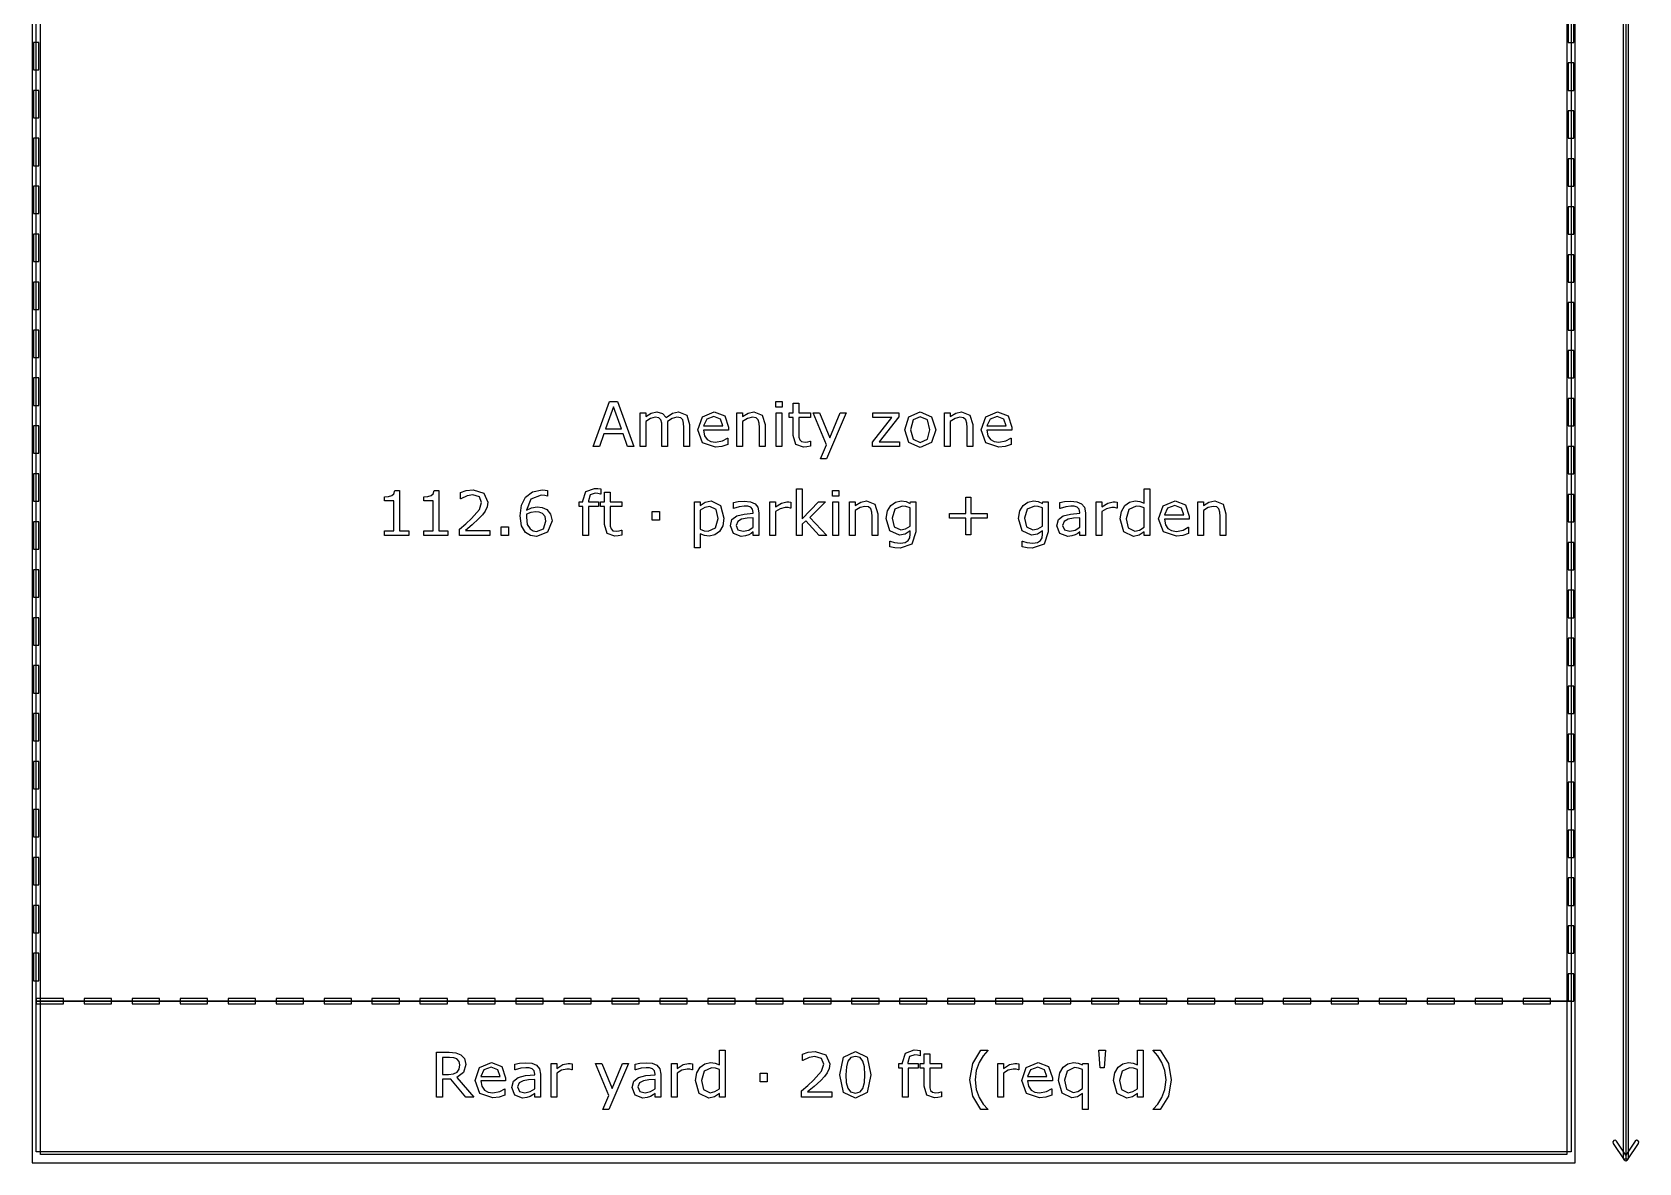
# Model space of a CAD drawing. Extents: x -3 to 198, y 3 to 612.
# Drawn here: x 11.5 to 73.5, y 488 to 531.7 of the extents above; entities that cross this region are included whole.
import ezdxf

# ---------------------------------------------------------------- set-up
doc = ezdxf.new("R2010")
doc.units = 0
doc.header["$MEASUREMENT"] = 0
doc.layers.add('Layer 1', color=7, linetype='Continuous')

msp = doc.modelspace()

# ---------------------------------------------------------------- linework, layer by layer
at = {"layer": 'Layer 1', "color": 7}
for points in [[(11.483006, 607.613322), (11.483006, 487.969096), (71.066891, 487.969096), (71.066891, 607.613322), (11.483006, 607.613322)], [(72.918972, 607.454676), (72.918972, 488.127743), (73.130844, 488.127743), (73.130844, 607.454676), (72.918972, 607.454676)], [(11.800298, 607.29603), (70.749597, 607.29603), (70.749597, 488.28639), (11.800298, 488.28639), (11.800298, 607.29603)], [(11.641652, 532.313104), (70.908244, 532.313104), (70.908244, 494.213152), (11.641652, 494.213152), (11.641652, 532.313104)]]:
    msp.add_lwpolyline(points, close=True, dxfattribs=at)
for points in [[(73.024908, 607.454676), (73.024908, 488.127743)], [(70.802308, 532.313104), (70.802308, 531.254772), (71.01418, 531.254772), (71.01418, 532.313104), (70.802308, 532.313104)], [(11.535715, 531.254772), (11.535715, 530.19644), (11.747589, 530.19644), (11.747589, 531.254772), (11.535715, 531.254772)], [(70.802308, 530.461023), (70.802308, 529.402691), (71.01418, 529.402691), (71.01418, 530.461023), (70.802308, 530.461023)], [(11.535715, 529.402691), (11.535715, 528.344359), (11.747589, 528.344359), (11.747589, 529.402691), (11.535715, 529.402691)], [(70.802308, 528.608942), (70.802308, 527.55061), (71.01418, 527.55061), (71.01418, 528.608942), (70.802308, 528.608942)], [(11.535715, 527.55061), (11.535715, 526.492278), (11.747589, 526.492278), (11.747589, 527.55061), (11.535715, 527.55061)], [(70.802308, 526.756861), (70.802308, 525.698529), (71.01418, 525.698529), (71.01418, 526.756861), (70.802308, 526.756861)], [(11.535715, 525.698529), (11.535715, 524.640197), (11.747589, 524.640197), (11.747589, 525.698529), (11.535715, 525.698529)], [(70.802308, 524.90478), (70.802308, 523.846448), (71.01418, 523.846448), (71.01418, 524.90478), (70.802308, 524.90478)], [(11.535715, 523.846448), (11.535715, 522.788116), (11.747589, 522.788116), (11.747589, 523.846448), (11.535715, 523.846448)], [(70.802308, 523.052699), (70.802308, 521.994367), (71.01418, 521.994367), (71.01418, 523.052699), (70.802308, 523.052699)], [(11.535715, 521.994367), (11.535715, 520.936035), (11.747589, 520.936035), (11.747589, 521.994367), (11.535715, 521.994367)], [(70.802308, 521.200618), (70.802308, 520.142286), (71.01418, 520.142286), (71.01418, 521.200618), (70.802308, 521.200618)], [(11.535715, 520.142286), (11.535715, 519.083954), (11.747589, 519.083954), (11.747589, 520.142286), (11.535715, 520.142286)], [(70.802308, 519.348537), (70.802308, 518.290205), (71.01418, 518.290205), (71.01418, 519.348537), (70.802308, 519.348537)], [(11.535715, 518.290205), (11.535715, 517.231873), (11.747589, 517.231873), (11.747589, 518.290205), (11.535715, 518.290205)], [(70.802308, 517.496456), (70.802308, 516.438124), (71.01418, 516.438124), (71.01418, 517.496456), (70.802308, 517.496456)], [(34.720706, 515.644375), (34.475371, 515.644375), (34.305615, 516.126903), (33.556824, 516.126903), (33.387067, 515.644375), (33.153361, 515.644375), (33.783556, 517.375663), (34.090511, 517.375663), (34.720706, 515.644375)], [(34.234688, 516.324565), (33.931219, 517.174511), (33.626586, 516.324565), (34.234688, 516.324565)], [(36.86127, 515.644375), (36.642679, 515.644375), (36.642679, 516.383863), (36.63453, 516.545481), (36.603135, 516.669893), (36.526395, 516.745469), (36.382218, 516.771054), (36.19851, 516.724546), (36.0148, 516.608275), (36.020621, 516.545486), (36.023002, 516.475724), (36.023002, 515.644375), (35.804411, 515.644375), (35.804411, 516.383863), (35.796262, 516.546645), (35.764869, 516.671055), (35.68813, 516.745469), (35.543953, 516.771054), (35.36373, 516.726871), (35.184673, 516.614088), (35.184673, 515.644375), (34.96608, 515.644375), (34.96608, 516.943131), (35.184673, 516.943131), (35.184673, 516.798954), (35.388148, 516.931505), (35.605577, 516.979175), (35.829981, 516.923364), (35.968344, 516.768723), (36.210189, 516.929179), (36.443895, 516.979175), (36.758992, 516.84895), (36.861312, 516.487347), (36.86127, 515.644375)], [(38.369316, 516.27108), (37.412399, 516.27108), (37.448443, 516.061792), (37.547273, 515.916451), (37.690288, 515.832734), (37.873998, 515.804831), (38.140259, 515.857153), (38.332108, 515.961798), (38.343723, 515.961798), (38.343723, 515.72344), (38.118155, 515.645537), (37.876311, 515.614144), (37.37169, 515.788552), (37.190305, 516.286195), (37.363551, 516.791977), (37.821661, 516.979175), (38.226288, 516.825696), (38.369303, 516.389676), (38.369316, 516.27108)], [(39.786669, 515.644375), (39.568078, 515.644375), (39.568078, 516.383863), (39.557601, 516.551294), (39.519231, 516.674542), (39.435514, 516.746633), (39.293663, 516.771054), (39.106465, 516.726871), (38.919268, 516.614088), (38.919268, 515.644375), (38.700677, 515.644375), (38.700677, 516.943131), (38.919268, 516.943131), (38.919268, 516.798954), (39.130881, 516.931505), (39.355287, 516.979175), (39.676197, 516.85244), (39.786655, 516.487347), (39.786669, 515.644375)], [(40.442443, 517.16056), (40.195944, 517.16056), (40.195944, 517.387289), (40.442443, 517.387289), (40.442443, 517.16056)], [(40.428489, 515.644375), (40.209898, 515.644375), (40.209898, 516.943131), (40.428489, 516.943131), (40.428489, 515.644375)], [(41.535396, 515.65599), (41.400522, 515.629246), (41.271461, 515.618769), (40.969154, 515.72574), (40.86567, 516.06874), (40.86567, 516.759397), (40.718006, 516.759397), (40.718006, 516.943104), (40.86567, 516.943104), (40.86567, 517.316338), (41.084263, 517.316338), (41.084263, 516.943104), (41.535396, 516.943104), (41.535396, 516.759397), (41.084263, 516.759397), (41.084263, 516.167572), (41.08892, 516.007116), (41.121477, 515.900147), (41.191239, 515.831546), (41.328441, 515.810618), (41.440061, 515.825725), (41.523778, 515.852467), (41.535393, 515.852467), (41.535396, 515.65599)], [(42.910894, 516.943118), (42.1528, 515.165321), (41.919094, 515.165321), (42.160939, 515.707147), (41.643531, 516.943118), (41.880724, 516.943118), (42.279535, 515.980387), (42.681836, 516.943118), (42.910894, 516.943118)], [(44.975879, 515.644375), (43.927109, 515.644375), (43.927109, 515.805993), (44.684039, 516.760585), (43.943387, 516.760585), (43.943387, 516.943131), (44.956115, 516.943131), (44.956115, 516.787326), (44.195696, 515.829247), (44.975879, 515.829247), (44.975879, 515.644375)], [(46.378119, 516.293172), (46.215337, 515.792041), (45.779317, 515.608331), (45.340975, 515.792041), (45.179357, 516.293172), (45.340975, 516.794303), (45.779317, 516.979175), (46.215337, 516.794303), (46.378119, 516.293172), (46.378119, 516.293172)], [(47.802449, 515.644375), (47.583858, 515.644375), (47.583858, 516.383863), (47.573407, 516.551294), (47.535037, 516.674542), (47.451321, 516.746633), (47.30947, 516.771054), (47.122272, 516.726871), (46.935074, 516.614088), (46.935074, 515.644375), (46.716484, 515.644375), (46.716484, 516.943131), (46.935074, 516.943131), (46.935074, 516.798954), (47.146688, 516.931505), (47.371094, 516.979175), (47.692004, 516.85244), (47.802462, 516.487347), (47.802449, 515.644375)], [(49.310495, 516.27108), (48.353578, 516.27108), (48.389622, 516.061792), (48.488452, 515.916451), (48.631467, 515.832734), (48.815177, 515.804831), (49.081438, 515.857153), (49.273287, 515.961798), (49.284902, 515.961798), (49.284902, 515.72344), (49.059334, 515.645537), (48.817487, 515.614144), (48.312869, 515.788552), (48.131484, 516.286195), (48.30473, 516.791977), (48.76284, 516.979175), (49.167467, 516.825696), (49.310482, 516.389676), (49.310495, 516.27108)], [(11.535715, 516.438124), (11.535715, 515.379792), (11.747589, 515.379792), (11.747589, 516.438124), (11.535715, 516.438124)], [(38.156538, 516.43851), (38.069334, 516.704773), (37.810048, 516.798954), (37.529831, 516.695473), (37.412399, 516.43851), (38.156538, 516.43851)], [(46.152551, 516.293172), (46.053719, 516.667568), (45.779317, 516.790816), (45.502593, 516.667568), (45.404922, 516.293172), (45.503754, 515.922264), (45.779317, 515.79669), (46.052558, 515.921102), (46.152551, 516.293172), (46.152551, 516.293172)], [(49.097717, 516.43851), (49.010514, 516.704773), (48.751227, 516.798954), (48.47101, 516.695473), (48.353578, 516.43851), (49.097717, 516.43851)], [(70.802308, 515.644375), (70.802308, 514.586043), (71.01418, 514.586043), (71.01418, 515.644375), (70.802308, 515.644375)], [(11.535715, 514.586043), (11.535715, 513.527711), (11.747589, 513.527711), (11.747589, 514.586043), (11.535715, 514.586043)], [(26.025317, 512.204796), (25.088166, 512.204796), (25.088166, 512.38153), (25.448608, 512.38153), (25.448608, 513.541922), (25.088166, 513.541922), (25.088166, 513.700052), (25.245133, 513.711668), (25.371869, 513.747712), (25.455585, 513.820964), (25.491629, 513.941887), (25.67185, 513.941887), (25.67185, 512.381519), (26.025317, 512.381519), (26.025317, 512.204796)], [(27.539177, 512.204796), (26.602024, 512.204796), (26.602024, 512.38153), (26.962468, 512.38153), (26.962468, 513.541922), (26.602024, 513.541922), (26.602024, 513.700052), (26.758991, 513.711668), (26.885729, 513.747712), (26.969443, 513.820964), (27.005489, 513.941887), (27.18571, 513.941887), (27.18571, 512.381519), (27.539177, 512.381519), (27.539177, 512.204796)], [(29.151866, 512.204796), (27.979845, 512.204796), (27.979845, 512.447805), (28.224016, 512.657093), (28.453073, 512.865219), (28.758868, 513.208222), (28.84142, 513.483785), (28.751891, 513.694237), (28.504233, 513.770977), (28.275176, 513.733771), (28.034495, 513.619823), (28.02288, 513.619823), (28.02288, 513.863996), (28.242635, 513.93841), (28.510059, 513.972128), (28.927476, 513.843065), (29.078627, 513.495413), (29.053042, 513.310541), (28.979792, 513.148923), (28.872821, 513.007073), (28.725157, 512.852429), (28.468197, 512.615236), (28.220537, 512.40362), (29.151874, 512.40362), (29.151866, 512.204796)], [(31.557531, 512.766389), (31.383124, 512.335021), (30.957568, 512.168752), (30.725024, 512.208283), (30.540152, 512.325718), (30.385511, 512.581517), (30.332025, 512.965213), (30.380859, 513.373327), (30.53899, 513.689588), (30.802925, 513.894225), (31.179646, 513.968639), (31.294756, 513.962818), (31.388936, 513.941889), (31.388936, 513.719809), (31.377321, 513.719809), (31.278492, 513.752366), (31.144779, 513.768638), (30.745965, 513.611671), (30.572722, 513.189606), (30.764568, 513.279135), (30.984323, 513.310528), (31.178498, 513.2896), (31.351741, 513.208209), (31.505221, 513.029149), (31.557545, 512.766376), (31.557531, 512.766389)], [(33.437645, 513.802361), (33.42603, 513.802361), (33.331849, 513.82329), (33.229529, 513.834905), (33.02489, 513.77212), (32.962105, 513.547713), (32.962105, 513.503531), (33.356265, 513.503531), (33.356265, 513.319823), (32.969082, 513.319823), (32.969082, 512.204796), (32.750489, 512.204796), (32.750489, 513.319844), (32.602825, 513.319844), (32.602825, 513.503552), (32.750489, 513.503552), (32.750489, 513.546573), (32.865598, 513.901202), (33.198137, 514.025614), (33.329523, 514.018629), (33.437656, 514.002357), (33.437645, 513.802361)], [(34.250386, 512.216414), (34.115509, 512.18967), (33.986448, 512.179192), (33.684141, 512.286163), (33.58066, 512.629163), (33.58066, 513.31982), (33.432994, 513.31982), (33.432994, 513.503528), (33.58066, 513.503528), (33.58066, 513.876762), (33.799251, 513.876762), (33.799251, 513.503528), (34.250386, 513.503528), (34.250386, 513.31982), (33.799251, 513.31982), (33.799251, 512.727996), (33.803907, 512.567539), (33.836464, 512.460571), (33.906227, 512.39197), (34.043426, 512.371041), (34.155049, 512.386149), (34.238763, 512.412891), (34.250378, 512.412891), (34.250386, 512.216414)], [(42.163846, 512.204796), (41.875493, 512.204796), (41.354595, 512.773366), (41.212742, 512.63849), (41.212742, 512.204796), (40.994151, 512.204796), (40.994151, 514.013985), (41.212742, 514.013985), (41.212742, 512.853593), (41.844098, 513.503552), (42.119664, 513.503552), (41.516213, 512.903589), (42.163846, 512.204796)], [(42.628933, 513.720981), (42.382437, 513.720981), (42.382437, 513.94771), (42.628933, 513.94771), (42.628933, 513.720981)], [(54.644465, 512.204796), (54.425874, 512.204796), (54.425874, 512.340834), (54.229374, 512.214099), (54.007293, 512.168752), (53.637549, 512.347811), (53.501511, 512.84429), (53.548019, 513.138459), (53.675919, 513.358214), (53.859629, 513.493088), (54.07822, 513.539596), (54.259605, 513.517503), (54.425874, 513.451228), (54.425874, 514.013983), (54.644465, 514.013983), (54.644465, 512.204796)], [(70.802308, 513.792294), (70.802308, 512.733962), (71.01418, 512.733962), (71.01418, 513.792294), (70.802308, 513.792294)], [(31.3215, 512.757076), (31.288943, 512.936135), (31.184297, 513.059383), (31.065701, 513.108217), (30.929663, 513.119832), (30.745952, 513.096576), (30.571544, 513.024485), (30.568052, 512.974489), (30.566994, 512.915191), (30.604202, 512.624512), (30.708847, 512.457079), (30.823957, 512.381503), (30.959995, 512.358246), (31.225093, 512.460566), (31.3216, 512.757057), (31.3215, 512.757076)], [(35.708434, 512.798936), (35.430545, 512.798936), (35.430545, 513.127984), (35.708434, 513.127984), (35.708434, 512.798936)], [(38.197813, 512.86986), (38.152469, 512.580342), (38.02457, 512.359426), (37.843185, 512.225714), (37.62343, 512.179206), (37.439722, 512.201298), (37.273453, 512.269897), (37.273453, 511.725745), (37.054862, 511.725745), (37.054862, 513.503541), (37.273453, 513.503541), (37.273453, 513.367503), (37.468789, 513.48959), (37.701334, 513.539585), (38.066427, 513.36169), (38.197813, 512.86986), (38.197813, 512.86986)], [(37.972246, 512.864039), (37.892019, 513.21518), (37.645523, 513.331451), (37.455999, 513.290756), (37.273453, 513.183787), (37.273453, 512.447786), (37.432745, 512.390814), (37.585063, 512.375706), (37.869929, 512.498954), (37.972246, 512.864047), (37.972246, 512.864039)], [(39.547729, 512.204796), (39.330303, 512.204796), (39.330303, 512.34316), (39.251237, 512.287349), (39.155895, 512.231537), (39.030321, 512.187355), (38.864052, 512.168755), (38.566396, 512.285026), (38.444309, 512.58152), (38.507098, 512.819877), (38.688482, 512.964054), (38.973348, 513.034981), (39.330303, 513.062884), (39.330303, 513.096605), (39.303559, 513.219853), (39.229145, 513.29659), (39.117525, 513.332637), (38.981487, 513.341923), (38.789638, 513.318667), (38.571047, 513.253555), (38.559432, 513.253555), (38.559432, 513.475633), (38.744304, 513.514003), (38.982662, 513.534931), (39.221019, 513.511675), (39.397753, 513.434935), (39.509372, 513.296571), (39.547742, 513.086119), (39.547729, 512.204796)], [(40.779048, 513.265194), (40.767433, 513.265194), (40.67209, 513.281466), (40.563955, 513.287287), (40.368619, 513.24194), (40.187237, 513.126831), (40.187237, 512.204796), (39.968644, 512.204796), (39.968644, 513.503552), (40.187237, 513.503552), (40.187237, 513.311703), (40.416291, 513.459369), (40.619766, 513.503552), (40.702319, 513.500059), (40.779059, 513.489582), (40.779048, 513.265194)], [(42.614982, 512.204796), (42.396391, 512.204796), (42.396391, 513.503552), (42.614982, 513.503552), (42.614982, 512.204796)], [(44.133492, 512.204796), (43.914899, 512.204796), (43.914899, 512.944284), (43.904448, 513.111715), (43.866078, 513.234963), (43.782364, 513.307054), (43.640511, 513.331475), (43.453313, 513.287292), (43.266115, 513.174509), (43.266115, 512.204796), (43.047524, 512.204796), (43.047524, 513.503552), (43.266115, 513.503552), (43.266115, 513.359375), (43.477731, 513.491926), (43.702135, 513.539596), (44.023045, 513.412861), (44.133505, 513.047768), (44.133492, 512.204796)], [(45.607817, 512.352462), (45.457828, 511.867609), (44.996229, 511.712965), (44.793915, 511.728073), (44.600904, 511.768769), (44.600904, 511.99201), (44.61252, 511.99201), (44.782276, 511.940851), (45.014821, 511.909458), (45.199693, 511.936199), (45.313638, 512.010613), (45.371775, 512.11991), (45.389211, 512.262925), (45.389211, 512.381522), (45.199688, 512.262925), (44.970633, 512.224555), (44.600889, 512.391986), (44.464851, 512.866375), (44.511359, 513.154728), (44.64042, 513.36518), (44.824131, 513.49308), (45.039231, 513.539588), (45.227593, 513.516331), (45.389211, 513.44773), (45.403155, 513.503541), (45.607794, 513.503541), (45.607817, 512.352462)], [(45.389227, 512.56175), (45.389227, 513.269846), (45.226445, 513.325657), (45.077617, 513.343093), (44.793915, 513.222168), (44.690434, 512.871029), (44.767171, 512.539655), (45.021808, 512.426871), (45.212493, 512.462915), (45.389227, 512.561745), (45.389227, 512.56175)], [(48.364621, 512.86987), (47.73094, 512.86987), (47.73094, 512.236189), (47.537929, 512.236189), (47.537929, 512.86987), (46.904248, 512.86987), (46.904248, 513.055907), (47.537929, 513.055907), (47.537929, 513.689588), (47.73094, 513.689588), (47.73094, 513.055907), (48.364621, 513.055907), (48.364621, 512.86987)], [(50.714476, 512.352462), (50.564486, 511.867609), (50.102887, 511.712965), (49.900573, 511.728073), (49.707563, 511.768769), (49.707563, 511.99201), (49.719178, 511.99201), (49.888934, 511.940851), (50.121479, 511.909458), (50.306351, 511.936199), (50.420299, 512.010613), (50.478433, 512.11991), (50.495869, 512.262925), (50.495869, 512.381522), (50.306346, 512.262925), (50.077291, 512.224555), (49.707547, 512.391986), (49.571509, 512.866375), (49.618017, 513.154728), (49.747078, 513.36518), (49.930789, 513.49308), (50.145892, 513.539588), (50.334251, 513.516331), (50.495869, 513.44773), (50.509813, 513.503541), (50.714452, 513.503541), (50.714476, 512.352462)], [(50.495885, 512.56175), (50.495885, 513.269846), (50.333106, 513.325657), (50.184278, 513.343093), (49.900573, 513.222168), (49.797092, 512.871029), (49.873832, 512.539655), (50.128467, 512.426871), (50.319152, 512.462915), (50.495885, 512.561745), (50.495885, 512.56175)], [(52.153921, 512.204796), (51.936492, 512.204796), (51.936492, 512.34316), (51.857429, 512.287349), (51.762084, 512.231537), (51.636513, 512.187355), (51.470244, 512.168755), (51.172588, 512.285026), (51.050501, 512.58152), (51.11329, 512.819877), (51.294672, 512.964054), (51.579538, 513.034981), (51.936492, 513.062884), (51.936492, 513.096605), (51.909751, 513.219853), (51.835337, 513.29659), (51.723717, 513.332637), (51.587676, 513.341923), (51.39583, 513.318667), (51.177239, 513.253555), (51.165624, 513.253555), (51.165624, 513.475633), (51.350496, 513.514003), (51.588854, 513.534931), (51.827211, 513.511675), (52.003945, 513.434935), (52.115564, 513.296571), (52.153934, 513.086119), (52.153921, 512.204796)], [(53.38524, 513.265194), (53.373625, 513.265194), (53.278282, 513.281466), (53.17015, 513.287287), (52.974814, 513.24194), (52.793429, 513.126831), (52.793429, 512.204796), (52.574838, 512.204796), (52.574838, 513.503552), (52.793429, 513.503552), (52.793429, 513.311703), (53.022486, 513.459369), (53.225961, 513.503552), (53.308514, 513.500059), (53.385253, 513.489582), (53.38524, 513.265194)], [(54.425874, 512.524545), (54.425874, 513.269846), (54.267743, 513.324493), (54.115428, 513.3396), (53.829398, 513.211701), (53.727079, 512.848934), (53.806144, 512.496631), (54.059617, 512.37687), (54.247976, 512.417566), (54.425874, 512.524537), (54.425874, 512.524545)], [(56.161811, 512.831501), (55.204894, 512.831501), (55.240938, 512.622213), (55.33977, 512.476872), (55.482783, 512.393155), (55.666493, 512.365252), (55.932756, 512.417574), (56.124605, 512.522219), (56.136221, 512.522219), (56.136221, 512.283861), (55.910653, 512.205958), (55.668808, 512.174565), (55.164188, 512.348973), (54.982805, 512.846616), (55.156049, 513.352398), (55.614161, 513.539596), (56.018785, 513.386117), (56.1618, 512.950097), (56.161811, 512.831501)], [(55.949033, 512.998931), (55.861829, 513.265194), (55.602543, 513.359375), (55.322329, 513.255894), (55.204894, 512.998931), (55.949033, 512.998931)], [(57.579164, 512.204796), (57.360573, 512.204796), (57.360573, 512.944284), (57.350096, 513.111715), (57.311726, 513.234963), (57.228012, 513.307054), (57.086158, 513.331475), (56.89896, 513.287292), (56.711763, 513.174509), (56.711763, 512.204796), (56.493172, 512.204796), (56.493172, 513.503552), (56.711763, 513.503552), (56.711763, 513.359375), (56.923379, 513.491926), (57.147782, 513.539596), (57.468692, 513.412861), (57.57915, 513.047768), (57.579164, 512.204796)], [(11.535715, 512.733962), (11.535715, 511.67563), (11.747589, 511.67563), (11.747589, 512.733962), (11.535715, 512.733962)], [(29.878564, 512.204796), (29.600676, 512.204796), (29.600676, 512.53617), (29.878564, 512.53617), (29.878564, 512.204796)], [(39.330303, 512.524545), (39.330303, 512.88615), (39.094271, 512.868714), (38.880329, 512.834996), (38.728014, 512.751279), (38.669877, 512.596638), (38.737317, 512.428043), (38.943117, 512.372232), (39.153569, 512.416415), (39.330303, 512.52455), (39.330303, 512.524545)], [(51.936492, 512.524545), (51.936492, 512.88615), (51.70046, 512.868714), (51.486521, 512.834996), (51.334206, 512.751279), (51.276069, 512.596638), (51.343506, 512.428043), (51.549309, 512.372232), (51.759761, 512.416415), (51.936492, 512.52455), (51.936492, 512.524545)], [(70.802308, 511.940213), (70.802308, 510.881881), (71.01418, 510.881881), (71.01418, 511.940213), (70.802308, 511.940213)], [(11.535715, 510.881881), (11.535715, 509.823549), (11.747589, 509.823549), (11.747589, 510.881881), (11.535715, 510.881881)], [(70.802308, 510.088132), (70.802308, 509.0298), (71.01418, 509.0298), (71.01418, 510.088132), (70.802308, 510.088132)], [(11.535715, 509.0298), (11.535715, 507.971468), (11.747589, 507.971468), (11.747589, 509.0298), (11.535715, 509.0298)], [(70.802308, 508.236051), (70.802308, 507.177719), (71.01418, 507.177719), (71.01418, 508.236051), (70.802308, 508.236051)], [(11.535715, 507.177719), (11.535715, 506.119387), (11.747589, 506.119387), (11.747589, 507.177719), (11.535715, 507.177719)], [(70.802308, 506.38397), (70.802308, 505.325638), (71.01418, 505.325638), (71.01418, 506.38397), (70.802308, 506.38397)], [(11.535715, 505.325638), (11.535715, 504.267306), (11.747589, 504.267306), (11.747589, 505.325638), (11.535715, 505.325638)], [(70.802308, 504.531889), (70.802308, 503.473557), (71.01418, 503.473557), (71.01418, 504.531889), (70.802308, 504.531889)], [(11.535715, 503.473557), (11.535715, 502.415225), (11.747589, 502.415225), (11.747589, 503.473557), (11.535715, 503.473557)], [(70.802308, 502.679808), (70.802308, 501.621476), (71.01418, 501.621476), (71.01418, 502.679808), (70.802308, 502.679808)], [(11.535715, 501.621476), (11.535715, 500.563144), (11.747589, 500.563144), (11.747589, 501.621476), (11.535715, 501.621476)], [(70.802308, 500.827727), (70.802308, 499.769395), (71.01418, 499.769395), (71.01418, 500.827727), (70.802308, 500.827727)], [(11.535715, 499.769395), (11.535715, 498.711063), (11.747589, 498.711063), (11.747589, 499.769395), (11.535715, 499.769395)], [(70.802308, 498.975646), (70.802308, 497.917314), (71.01418, 497.917314), (71.01418, 498.975646), (70.802308, 498.975646)], [(11.535715, 497.917314), (11.535715, 496.858982), (11.747589, 496.858982), (11.747589, 497.917314), (11.535715, 497.917314)], [(70.802308, 497.123565), (70.802308, 496.065233), (71.01418, 496.065233), (71.01418, 497.123565), (70.802308, 497.123565)], [(11.535715, 496.065233), (11.535715, 495.006901), (11.747589, 495.006901), (11.747589, 496.065233), (11.535715, 496.065233)], [(70.802308, 495.271484), (70.802308, 494.213152), (71.01418, 494.213152), (71.01418, 495.271484), (70.802308, 495.271484)], [(11.641652, 494.319088), (11.641652, 494.107216), (12.699984, 494.107216), (12.699984, 494.319088), (11.641652, 494.319088)], [(11.641652, 494.213152), (70.908244, 494.213152), (70.908244, 488.392326), (11.641652, 488.392326), (11.641652, 494.213152)], [(13.493733, 494.319088), (13.493733, 494.107216), (14.552065, 494.107216), (14.552065, 494.319088), (13.493733, 494.319088)], [(15.345814, 494.319088), (15.345814, 494.107216), (16.404146, 494.107216), (16.404146, 494.319088), (15.345814, 494.319088)], [(17.197895, 494.319088), (17.197895, 494.107216), (18.256227, 494.107216), (18.256227, 494.319088), (17.197895, 494.319088)], [(19.049976, 494.319088), (19.049976, 494.107216), (20.108308, 494.107216), (20.108308, 494.319088), (19.049976, 494.319088)], [(20.902057, 494.319088), (20.902057, 494.107216), (21.960389, 494.107216), (21.960389, 494.319088), (20.902057, 494.319088)], [(22.754138, 494.319088), (22.754138, 494.107216), (23.81247, 494.107216), (23.81247, 494.319088), (22.754138, 494.319088)], [(24.606219, 494.319088), (24.606219, 494.107216), (25.664551, 494.107216), (25.664551, 494.319088), (24.606219, 494.319088)], [(26.4583, 494.319088), (26.4583, 494.107216), (27.516632, 494.107216), (27.516632, 494.319088), (26.4583, 494.319088)], [(28.310381, 494.319088), (28.310381, 494.107216), (29.368713, 494.107216), (29.368713, 494.319088), (28.310381, 494.319088)], [(30.162462, 494.319088), (30.162462, 494.107216), (31.220794, 494.107216), (31.220794, 494.319088), (30.162462, 494.319088)], [(32.014543, 494.319088), (32.014543, 494.107216), (33.072875, 494.107216), (33.072875, 494.319088), (32.014543, 494.319088)], [(33.866624, 494.319088), (33.866624, 494.107216), (34.924956, 494.107216), (34.924956, 494.319088), (33.866624, 494.319088)], [(35.718705, 494.319088), (35.718705, 494.107216), (36.777037, 494.107216), (36.777037, 494.319088), (35.718705, 494.319088)], [(37.570786, 494.319088), (37.570786, 494.107216), (38.629118, 494.107216), (38.629118, 494.319088), (37.570786, 494.319088)], [(39.422867, 494.319088), (39.422867, 494.107216), (40.481199, 494.107216), (40.481199, 494.319088), (39.422867, 494.319088)], [(41.274948, 494.319088), (41.274948, 494.107216), (42.33328, 494.107216), (42.33328, 494.319088), (41.274948, 494.319088)], [(43.127029, 494.319088), (43.127029, 494.107216), (44.185361, 494.107216), (44.185361, 494.319088), (43.127029, 494.319088)], [(44.97911, 494.319088), (44.97911, 494.107216), (46.037442, 494.107216), (46.037442, 494.319088), (44.97911, 494.319088)], [(46.831191, 494.319088), (46.831191, 494.107216), (47.889523, 494.107216), (47.889523, 494.319088), (46.831191, 494.319088)], [(48.683272, 494.319088), (48.683272, 494.107216), (49.741604, 494.107216), (49.741604, 494.319088), (48.683272, 494.319088)], [(50.535353, 494.319088), (50.535353, 494.107216), (51.593685, 494.107216), (51.593685, 494.319088), (50.535353, 494.319088)], [(52.387434, 494.319088), (52.387434, 494.107216), (53.445766, 494.107216), (53.445766, 494.319088), (52.387434, 494.319088)], [(54.239515, 494.319088), (54.239515, 494.107216), (55.297847, 494.107216), (55.297847, 494.319088), (54.239515, 494.319088)], [(56.091596, 494.319088), (56.091596, 494.107216), (57.149928, 494.107216), (57.149928, 494.319088), (56.091596, 494.319088)], [(57.943677, 494.319088), (57.943677, 494.107216), (59.002009, 494.107216), (59.002009, 494.319088), (57.943677, 494.319088)], [(59.795758, 494.319088), (59.795758, 494.107216), (60.85409, 494.107216), (60.85409, 494.319088), (59.795758, 494.319088)], [(61.647839, 494.319088), (61.647839, 494.107216), (62.706171, 494.107216), (62.706171, 494.319088), (61.647839, 494.319088)], [(63.49992, 494.319088), (63.49992, 494.107216), (64.558252, 494.107216), (64.558252, 494.319088), (63.49992, 494.319088)], [(65.352001, 494.319088), (65.352001, 494.107216), (66.410333, 494.107216), (66.410333, 494.319088), (65.352001, 494.319088)], [(67.204082, 494.319088), (67.204082, 494.107216), (68.262414, 494.107216), (68.262414, 494.319088), (67.204082, 494.319088)], [(69.056163, 494.319088), (69.056163, 494.107216), (70.114495, 494.107216), (70.114495, 494.319088), (69.056163, 494.319088)], [(28.532718, 490.50899), (28.233901, 490.50899), (27.654866, 491.197319), (27.330469, 491.197319), (27.330469, 490.50899), (27.10025, 490.50899), (27.10025, 492.240278), (27.585103, 492.240278), (27.846715, 492.21935), (28.035074, 492.147259), (28.181577, 491.997269), (28.235062, 491.769376), (28.140884, 491.455443), (27.881595, 491.26592), (28.532718, 490.50899)], [(27.994379, 491.753099), (27.967638, 491.884486), (27.881595, 491.982154), (27.762998, 492.028662), (27.601381, 492.042606), (27.330469, 492.042606), (27.330469, 491.389157), (27.563011, 491.389157), (27.753698, 491.407757), (27.892062, 491.479846), (27.968799, 491.591468), (27.994384, 491.753086), (27.994379, 491.753099)], [(38.244904, 490.50899), (38.026313, 490.50899), (38.026313, 490.645028), (37.829813, 490.518293), (37.607735, 490.472946), (37.237991, 490.652005), (37.101953, 491.148484), (37.148461, 491.442653), (37.276361, 491.662408), (37.460069, 491.797282), (37.678659, 491.84379), (37.860044, 491.821697), (38.026313, 491.755422), (38.026313, 492.318177), (38.244904, 492.318177), (38.244904, 490.50899)], [(42.359765, 490.50899), (41.187744, 490.50899), (41.187744, 490.751999), (41.431915, 490.961287), (41.660969, 491.169413), (41.966766, 491.512416), (42.049319, 491.787979), (41.959789, 491.998431), (41.712129, 492.075171), (41.483074, 492.037965), (41.242391, 491.924017), (41.230776, 491.924017), (41.230776, 492.16819), (41.450528, 492.242604), (41.717955, 492.276322), (42.135369, 492.147259), (42.286523, 491.799607), (42.260938, 491.614735), (42.187688, 491.453117), (42.080717, 491.311267), (41.933051, 491.156623), (41.67609, 490.91943), (41.428433, 490.707814), (42.35977, 490.707814), (42.359765, 490.50899)], [(43.871298, 491.375216), (43.724796, 490.690375), (43.272497, 490.472946), (42.816713, 490.693862), (42.673698, 491.372891), (42.819039, 492.054242), (43.272497, 492.275158), (43.727122, 492.050755), (43.871298, 491.375216), (43.871298, 491.375216)], [(43.565504, 490.847341), (43.620151, 491.068258), (43.635259, 491.375216), (43.620151, 491.682172), (43.56434, 491.903088), (43.45272, 492.037965), (43.272497, 492.083312), (43.091115, 492.037965), (42.978331, 491.900763), (42.923684, 491.676359), (42.90974, 491.372891), (42.92252, 491.069419), (42.977167, 490.850829), (43.085302, 490.712465), (43.272497, 490.664795), (43.453882, 490.710139), (43.565504, 490.847341), (43.565504, 490.847341)], [(45.779317, 492.106566), (45.767702, 492.106566), (45.673521, 492.127494), (45.571202, 492.13911), (45.366565, 492.076324), (45.303777, 491.851918), (45.303777, 491.807735), (45.69794, 491.807735), (45.69794, 491.624027), (45.310754, 491.624027), (45.310754, 490.50899), (45.092164, 490.50899), (45.092164, 491.624038), (44.944497, 491.624038), (44.944497, 491.807746), (45.092164, 491.807746), (45.092164, 491.850767), (45.207271, 492.205396), (45.539809, 492.329808), (45.671196, 492.322823), (45.779328, 492.306551), (45.779317, 492.106566)], [(46.592058, 490.520618), (46.457184, 490.493874), (46.328121, 490.483397), (46.025814, 490.590368), (45.922333, 490.933368), (45.922333, 491.624025), (45.774669, 491.624025), (45.774669, 491.807733), (45.922333, 491.807733), (45.922333, 492.180967), (46.140923, 492.180967), (46.140923, 491.807733), (46.592058, 491.807733), (46.592058, 491.624025), (46.140923, 491.624025), (46.140923, 491.0322), (46.14558, 490.871744), (46.178137, 490.764776), (46.247899, 490.696175), (46.385099, 490.675246), (46.496721, 490.690354), (46.580438, 490.717095), (46.592053, 490.717095), (46.592058, 490.520618)], [(48.388458, 490.029949), (48.122195, 490.029949), (47.802449, 490.545034), (47.688501, 491.174064), (47.802449, 491.803095), (48.122195, 492.318179), (48.388458, 492.318179), (48.388458, 492.306564), (48.208237, 492.110064), (48.050106, 491.851939), (47.936161, 491.536845), (47.89314, 491.174075), (47.934997, 490.810144), (48.050106, 490.496211), (48.209399, 490.238086), (48.388458, 490.041588), (48.388458, 490.029949)], [(52.926548, 492.318179), (52.87655, 491.644967), (52.718422, 491.644967), (52.668424, 492.318179), (52.926548, 492.318179)], [(54.385758, 490.50899), (54.167167, 490.50899), (54.167167, 490.645028), (53.97067, 490.518293), (53.748589, 490.472946), (53.378845, 490.652005), (53.242807, 491.148484), (53.289315, 491.442653), (53.417215, 491.662408), (53.600925, 491.797282), (53.819516, 491.84379), (54.000898, 491.821697), (54.167167, 491.755422), (54.167167, 492.318177), (54.385758, 492.318177), (54.385758, 490.50899)], [(55.471739, 491.174064), (55.357791, 490.545034), (55.038045, 490.029949), (54.771782, 490.029949), (54.771782, 490.041564), (54.950841, 490.238062), (55.110133, 490.496187), (55.224079, 490.81012), (55.2671, 491.174051), (55.224079, 491.536821), (55.110133, 491.851915), (54.950841, 492.11004), (54.771782, 492.30654), (54.771782, 492.318156), (55.038045, 492.318156), (55.357791, 491.803071), (55.471739, 491.174041), (55.471739, 491.174064)], [(29.767524, 491.135695), (28.81061, 491.135695), (28.846654, 490.926407), (28.945483, 490.781066), (29.088498, 490.697349), (29.272206, 490.669446), (29.538469, 490.721768), (29.730319, 490.826413), (29.741934, 490.826413), (29.741934, 490.588055), (29.516369, 490.510152), (29.274521, 490.478759), (28.769903, 490.653167), (28.588519, 491.15081), (28.761762, 491.656592), (29.219874, 491.84379), (29.624501, 491.690311), (29.767514, 491.254291), (29.767524, 491.135695)], [(29.554749, 491.303125), (29.467545, 491.569388), (29.208257, 491.663569), (28.928042, 491.560088), (28.81061, 491.303125), (29.554749, 491.303125)], [(31.10814, 490.50899), (30.890711, 490.50899), (30.890711, 490.647354), (30.811645, 490.591543), (30.716303, 490.535731), (30.590729, 490.491549), (30.42446, 490.472949), (30.126804, 490.58922), (30.00472, 490.885714), (30.067506, 491.124071), (30.248891, 491.268248), (30.533757, 491.339175), (30.890711, 491.367078), (30.890711, 491.400799), (30.863969, 491.524047), (30.789555, 491.600784), (30.677933, 491.636831), (30.541895, 491.646117), (30.350046, 491.622861), (30.131456, 491.557749), (30.11984, 491.557749), (30.11984, 491.779827), (30.304712, 491.818197), (30.54307, 491.839125), (30.781427, 491.815869), (30.958158, 491.739129), (31.069781, 491.600765), (31.10815, 491.390313), (31.10814, 490.50899)], [(32.339459, 491.569388), (32.327817, 491.569388), (32.232475, 491.58566), (32.124342, 491.591481), (31.929006, 491.546134), (31.747621, 491.431025), (31.747621, 490.50899), (31.529031, 490.50899), (31.529031, 491.807746), (31.747621, 491.807746), (31.747621, 491.615897), (31.976676, 491.763563), (32.180153, 491.807746), (32.262706, 491.804253), (32.339446, 491.793776), (32.339459, 491.569388)], [(34.505603, 491.807746), (33.747509, 490.029949), (33.513803, 490.029949), (33.75565, 490.571776), (33.238239, 491.807746), (33.475433, 491.807746), (33.874247, 490.845016), (34.276548, 491.807746), (34.505603, 491.807746)], [(35.754363, 490.50899), (35.536934, 490.50899), (35.536934, 490.647354), (35.457868, 490.591543), (35.362526, 490.535731), (35.236952, 490.491549), (35.070683, 490.472949), (34.773027, 490.58922), (34.650943, 490.885714), (34.713729, 491.124071), (34.895114, 491.268248), (35.17998, 491.339175), (35.536934, 491.367078), (35.536934, 491.400799), (35.51019, 491.524047), (35.435776, 491.600784), (35.324156, 491.636831), (35.188118, 491.646117), (34.996269, 491.622861), (34.777679, 491.557749), (34.766037, 491.557749), (34.766037, 491.779827), (34.950909, 491.818197), (35.189266, 491.839125), (35.427624, 491.815869), (35.604358, 491.739129), (35.71598, 491.600765), (35.75435, 491.390313), (35.754363, 490.50899)], [(36.985679, 491.569388), (36.974064, 491.569388), (36.878722, 491.58566), (36.770589, 491.591481), (36.57525, 491.546134), (36.393868, 491.431025), (36.393868, 490.50899), (36.175277, 490.50899), (36.175277, 491.807746), (36.393868, 491.807746), (36.393868, 491.615897), (36.622923, 491.763563), (36.826398, 491.807746), (36.908953, 491.804253), (36.98569, 491.793776), (36.985679, 491.569388)], [(38.026313, 490.828739), (38.026313, 491.57404), (37.868183, 491.628687), (37.715867, 491.643794), (37.42984, 491.515895), (37.32752, 491.153128), (37.406583, 490.800825), (37.660056, 490.681064), (37.848418, 490.72176), (38.026313, 490.828731), (38.026313, 490.828739)], [(39.869221, 491.10314), (39.591332, 491.10314), (39.591332, 491.432189), (39.869221, 491.432189), (39.869221, 491.10314)], [(49.584894, 491.569388), (49.573279, 491.569388), (49.477936, 491.58566), (49.369804, 491.591481), (49.174468, 491.546134), (48.993083, 491.431025), (48.993083, 490.50899), (48.774492, 490.50899), (48.774492, 491.807746), (48.993083, 491.807746), (48.993083, 491.615897), (49.222138, 491.763563), (49.425613, 491.807746), (49.508168, 491.804253), (49.584905, 491.793776), (49.584894, 491.569388)], [(50.877837, 491.135695), (49.92092, 491.135695), (49.956964, 490.926407), (50.055796, 490.781066), (50.198811, 490.697349), (50.382519, 490.669446), (50.648782, 490.721768), (50.840632, 490.826413), (50.852247, 490.826413), (50.852247, 490.588055), (50.626679, 490.510152), (50.384834, 490.478759), (49.880216, 490.653167), (49.698832, 491.15081), (49.872075, 491.656592), (50.330187, 491.84379), (50.734814, 491.690311), (50.877827, 491.254291), (50.877837, 491.135695)], [(50.66506, 491.303125), (50.577856, 491.569388), (50.31857, 491.663569), (50.038355, 491.560088), (49.92092, 491.303125), (50.66506, 491.303125)], [(52.262635, 490.029949), (52.044045, 490.029949), (52.044045, 490.655492), (51.842893, 490.525267), (51.626628, 490.48341), (51.256884, 490.661305), (51.119685, 491.154297), (51.167354, 491.44963), (51.295254, 491.665895), (51.475475, 491.797282), (51.694065, 491.84379), (51.878937, 491.820533), (52.044045, 491.751932), (52.057988, 491.807743), (52.262628, 491.807743), (52.262635, 490.029949)], [(52.044045, 490.839203), (52.044045, 491.57404), (51.883589, 491.631012), (51.732435, 491.647284), (51.444082, 491.518221), (51.345252, 491.164756), (51.424315, 490.813615), (51.675462, 490.691528), (51.86615, 490.732224), (52.044045, 490.839195), (52.044045, 490.839203)], [(54.167167, 490.828739), (54.167167, 491.57404), (54.009039, 491.628687), (53.856722, 491.643794), (53.570694, 491.515895), (53.468375, 491.153128), (53.54744, 490.800825), (53.800913, 490.681064), (53.989272, 490.72176), (54.167167, 490.828731), (54.167167, 490.828739)], [(30.890711, 490.828739), (30.890711, 491.190344), (30.654679, 491.172908), (30.44074, 491.13919), (30.288422, 491.055473), (30.230288, 490.900832), (30.297725, 490.732237), (30.503525, 490.676426), (30.713977, 490.720609), (30.890711, 490.828744), (30.890711, 490.828739)], [(35.536934, 490.828739), (35.536934, 491.190344), (35.300902, 491.172908), (35.08696, 491.13919), (34.934645, 491.055473), (34.876508, 490.900832), (34.943948, 490.732237), (35.149748, 490.676426), (35.3602, 490.720609), (35.536934, 490.828744), (35.536934, 490.828739)], [(72.557752, 488.828991), (72.523833, 488.778562), (72.535527, 488.718922), (72.958757, 488.083817), (73.024903, 488.048325), (73.091048, 488.083817), (73.514278, 488.718922), (73.525972, 488.778562), (73.492053, 488.828991), (73.432413, 488.840685), (73.381984, 488.806766), (73.024908, 488.270888), (72.667824, 488.806771), (72.617393, 488.840692), (72.557752, 488.828996), (72.557752, 488.828991)]]:
    msp.add_lwpolyline(points, dxfattribs=at)

doc.saveas('drawing.dxf')
